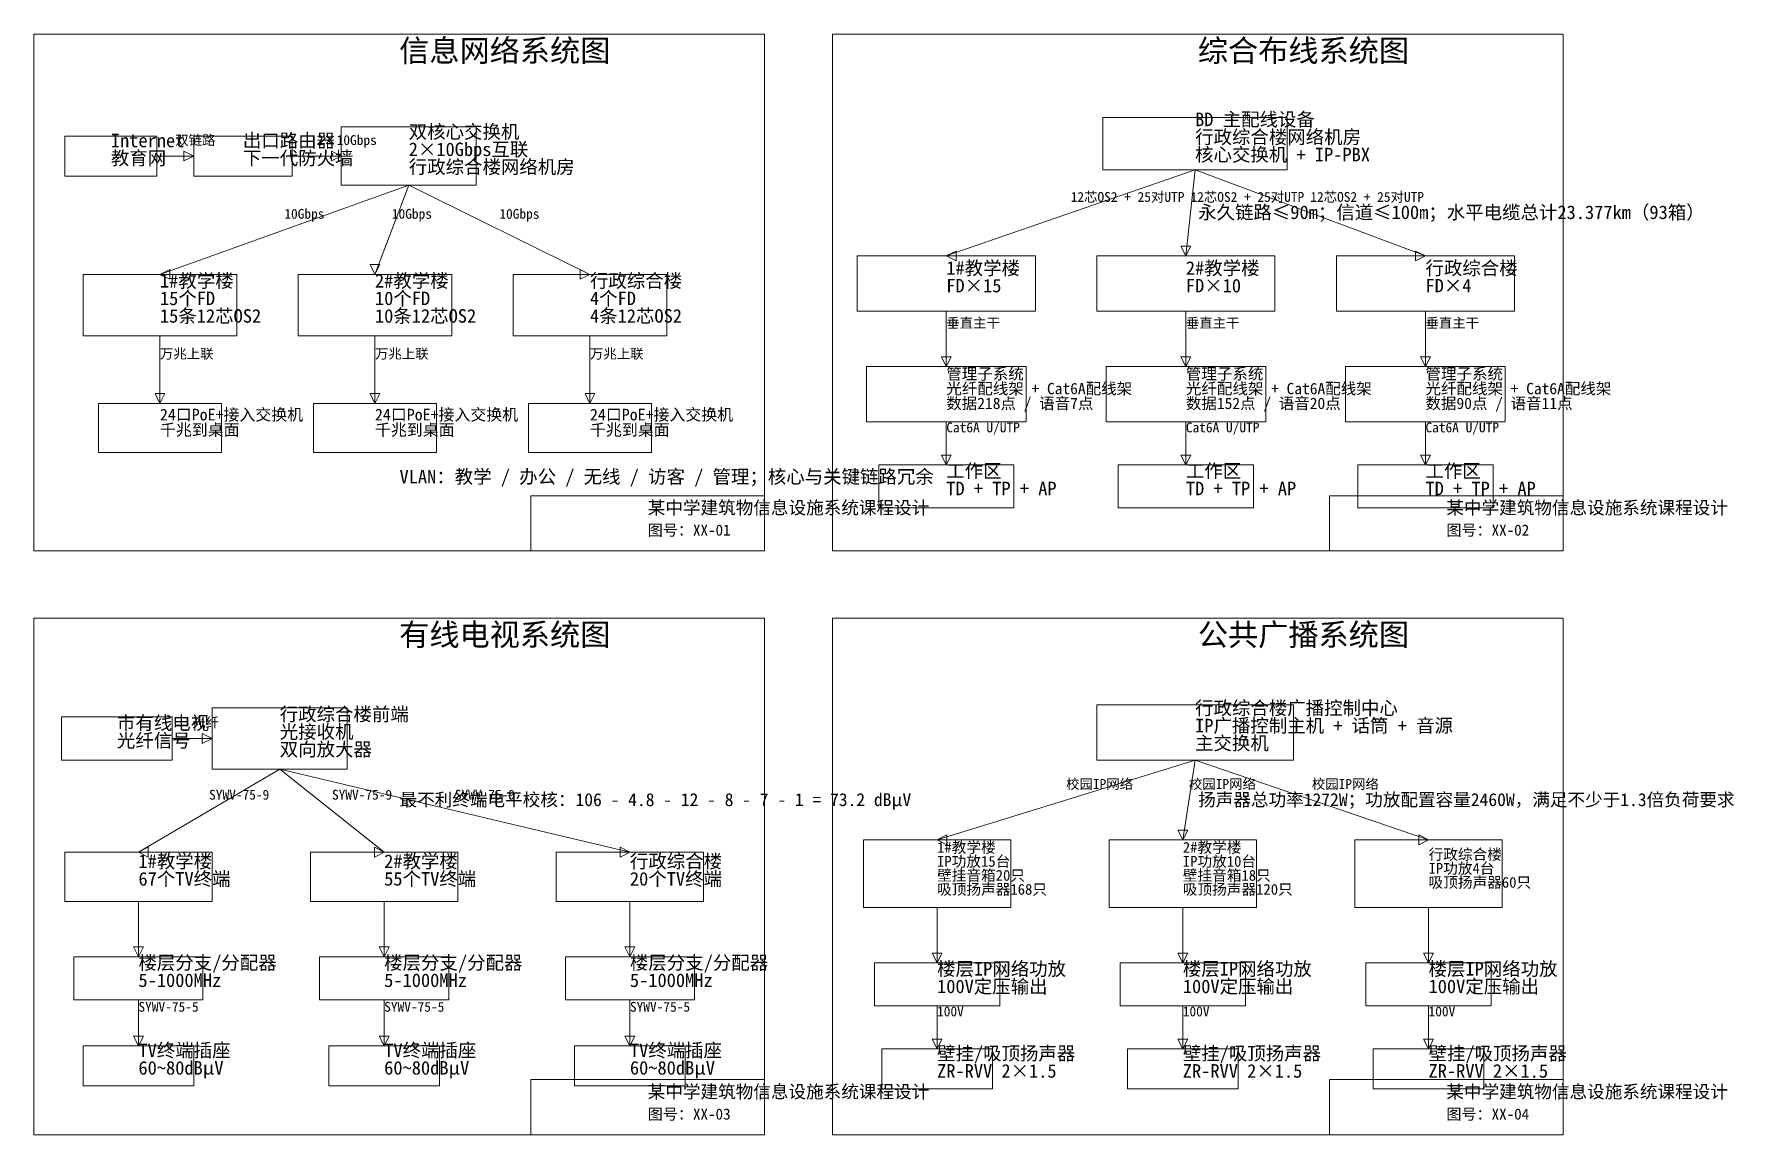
# Model space of a CAD drawing. Header units: millimetres. Extents: x 0 to 27672, y -9500 to 8410.
import ezdxf

# ---------------------------------------------------------------- set-up
doc = ezdxf.new("R2010")
doc.units = ezdxf.units.MM
for name, color, linetype, lineweight, plot in [('CABLING', 3, 'Continuous', 0, False), ('CATV', 1, 'Continuous', 0, False), ('FRAME', 7, 'Continuous', 0, False), ('NETWORK', 5, 'Continuous', 0, False), ('PA', 6, 'Continuous', 0, False), ('TITLE', 7, 'Continuous', 0, False)]:
    doc.layers.add(name, color=color, linetype=linetype, lineweight=lineweight, plot=plot)
doc.styles.add('CHS', font='simsun.ttf')

msp = doc.modelspace()

# ---------------------------------------------------------------- linework, layer by layer
at = {"layer": 'CABLING'}
for points in [[(17400, 6200), (20400, 6200), (20400, 7050), (17400, 7050)], [(13400, 3900), (16300, 3900), (16300, 4800), (13400, 4800)], [(17300, 3900), (20200, 3900), (20200, 4800), (17300, 4800)], [(21200, 3900), (24100, 3900), (24100, 4800), (21200, 4800)], [(13550, 2100), (16150, 2100), (16150, 3000), (13550, 3000)], [(17450, 2100), (20050, 2100), (20050, 3000), (17450, 3000)], [(21350, 2100), (23950, 2100), (23950, 3000), (21350, 3000)], [(13750, 700), (15950, 700), (15950, 1400), (13750, 1400)], [(17650, 700), (19850, 700), (19850, 1400), (17650, 1400)], [(21550, 700), (23750, 700), (23750, 1400), (21550, 1400)]]:
    msp.add_lwpolyline(points, close=True, dxfattribs=at)
for points in [[(18900, 6200), (14850, 4800)], [(18900, 6200), (18750, 4800)], [(18900, 6200), (22650, 4800)], [(14850, 4800), (15010, 4880), (15010, 4720), (14850, 4800)], [(18750, 4800), (18830, 4960), (18670, 4960), (18750, 4800)], [(22650, 4800), (22490, 4880), (22490, 4720), (22650, 4800)], [(14850, 3900), (14850, 3000)], [(18750, 3900), (18750, 3000)], [(22650, 3900), (22650, 3000)], [(14850, 3000), (14930, 3160), (14770, 3160), (14850, 3000)], [(18750, 3000), (18830, 3160), (18670, 3160), (18750, 3000)], [(22650, 3000), (22730, 3160), (22570, 3160), (22650, 3000)], [(14850, 2100), (14850, 1400)], [(18750, 2100), (18750, 1400)], [(22650, 2100), (22650, 1400)], [(14850, 1400), (14930, 1560), (14770, 1560), (14850, 1400)], [(18750, 1400), (18830, 1560), (18670, 1560), (18750, 1400)], [(22650, 1400), (22730, 1560), (22570, 1560), (22650, 1400)]]:
    msp.add_lwpolyline(points, dxfattribs=at)
at = {"layer": 'CATV'}
for points in [[(450, -3400), (2250, -3400), (2250, -2700), (450, -2700)], [(2900, -3550), (5100, -3550), (5100, -2550), (2900, -2550)], [(500, -5700), (2900, -5700), (2900, -4900), (500, -4900)], [(4500, -5700), (6900, -5700), (6900, -4900), (4500, -4900)], [(8500, -5700), (10900, -5700), (10900, -4900), (8500, -4900)], [(650, -7300), (2750, -7300), (2750, -6600), (650, -6600)], [(4650, -7300), (6750, -7300), (6750, -6600), (4650, -6600)], [(8650, -7300), (10750, -7300), (10750, -6600), (8650, -6600)], [(800, -8700), (2600, -8700), (2600, -8050), (800, -8050)], [(4800, -8700), (6600, -8700), (6600, -8050), (4800, -8050)], [(8800, -8700), (10600, -8700), (10600, -8050), (8800, -8050)]]:
    msp.add_lwpolyline(points, close=True, dxfattribs=at)
for points in [[(2900, -3050), (2740, -2970), (2740, -3130), (2900, -3050)], [(2250, -3050), (2900, -3050)], [(4000, -3550), (1700, -4900)], [(4000, -3550), (5700, -4900)], [(4000, -3550), (9700, -4900)], [(1700, -4900), (1860, -4820), (1860, -4980), (1700, -4900)], [(5700, -4900), (5540, -4820), (5540, -4980), (5700, -4900)], [(9700, -4900), (9540, -4820), (9540, -4980), (9700, -4900)], [(1700, -5700), (1700, -6600)], [(5700, -5700), (5700, -6600)], [(9700, -5700), (9700, -6600)], [(1700, -6600), (1780, -6440), (1620, -6440), (1700, -6600)], [(5700, -6600), (5780, -6440), (5620, -6440), (5700, -6600)], [(9700, -6600), (9780, -6440), (9620, -6440), (9700, -6600)], [(1700, -7300), (1700, -8050)], [(5700, -7300), (5700, -8050)], [(9700, -7300), (9700, -8050)], [(1700, -8050), (1780, -7890), (1620, -7890), (1700, -8050)], [(5700, -8050), (5780, -7890), (5620, -7890), (5700, -8050)], [(9700, -8050), (9780, -7890), (9620, -7890), (9700, -8050)]]:
    msp.add_lwpolyline(points, dxfattribs=at)
at = {"layer": 'FRAME'}
for points in [[(0, 0), (11890, 0), (11890, 8410), (0, 8410)], [(13000, 0), (24890, 0), (24890, 8410), (13000, 8410)], [(8090, 0), (11890, 0), (11890, 900), (8090, 900)], [(21090, 0), (24890, 0), (24890, 900), (21090, 900)], [(0, -9500), (11890, -9500), (11890, -1090), (0, -1090)], [(13000, -9500), (24890, -9500), (24890, -1090), (13000, -1090)], [(8090, -9500), (11890, -9500), (11890, -8600), (8090, -8600)], [(21090, -9500), (24890, -9500), (24890, -8600), (21090, -8600)]]:
    msp.add_lwpolyline(points, close=True, dxfattribs=at)
at = {"layer": 'NETWORK'}
for points in [[(500, 6100), (2000, 6100), (2000, 6750), (500, 6750)], [(2600, 6100), (4200, 6100), (4200, 6750), (2600, 6750)], [(5000, 5950), (7200, 5950), (7200, 6900), (5000, 6900)], [(800, 3500), (3300, 3500), (3300, 4500), (800, 4500)], [(4300, 3500), (6800, 3500), (6800, 4500), (4300, 4500)], [(7800, 3500), (10300, 3500), (10300, 4500), (7800, 4500)], [(1050, 1600), (3050, 1600), (3050, 2400), (1050, 2400)], [(4550, 1600), (6550, 1600), (6550, 2400), (4550, 2400)], [(8050, 1600), (10050, 1600), (10050, 2400), (8050, 2400)]]:
    msp.add_lwpolyline(points, close=True, dxfattribs=at)
for points in [[(2000, 6425), (2600, 6425)], [(2600, 6425), (2440, 6505), (2440, 6345), (2600, 6425)], [(4200, 6425), (5000, 6425)], [(5000, 6425), (4840, 6505), (4840, 6345), (5000, 6425)], [(6100, 5950), (2050, 4500)], [(6100, 5950), (5550, 4500)], [(6100, 5950), (9050, 4500)], [(2050, 4500), (2210, 4580), (2210, 4420), (2050, 4500)], [(5550, 4500), (5630, 4660), (5470, 4660), (5550, 4500)], [(9050, 4500), (8890, 4580), (8890, 4420), (9050, 4500)], [(2050, 3500), (2050, 2400)], [(5550, 3500), (5550, 2400)], [(9050, 3500), (9050, 2400)], [(2050, 2400), (2130, 2560), (1970, 2560), (2050, 2400)], [(5550, 2400), (5630, 2560), (5470, 2560), (5550, 2400)], [(9050, 2400), (9130, 2560), (8970, 2560), (9050, 2400)]]:
    msp.add_lwpolyline(points, dxfattribs=at)
at = {"layer": 'PA'}
for points in [[(17300, -3400), (20500, -3400), (20500, -2500), (17300, -2500)], [(13500, -5800), (15900, -5800), (15900, -4700), (13500, -4700)], [(17500, -5800), (19900, -5800), (19900, -4700), (17500, -4700)], [(21500, -5800), (23900, -5800), (23900, -4700), (21500, -4700)], [(13680, -7400), (15720, -7400), (15720, -6700), (13680, -6700)], [(17680, -7400), (19720, -7400), (19720, -6700), (17680, -6700)], [(21680, -7400), (23720, -7400), (23720, -6700), (21680, -6700)], [(13800, -8750), (15600, -8750), (15600, -8100), (13800, -8100)], [(17800, -8750), (19600, -8750), (19600, -8100), (17800, -8100)], [(21800, -8750), (23600, -8750), (23600, -8100), (21800, -8100)]]:
    msp.add_lwpolyline(points, close=True, dxfattribs=at)
for points in [[(18900, -3400), (14700, -4700)], [(18900, -3400), (18700, -4700)], [(18900, -3400), (22700, -4700)], [(14700, -4700), (14860, -4620), (14860, -4780), (14700, -4700)], [(18700, -4700), (18780, -4540), (18620, -4540), (18700, -4700)], [(22700, -4700), (22540, -4620), (22540, -4780), (22700, -4700)], [(14700, -5800), (14700, -6700)], [(18700, -5800), (18700, -6700)], [(22700, -5800), (22700, -6700)], [(14700, -6700), (14780, -6540), (14620, -6540), (14700, -6700)], [(18700, -6700), (18780, -6540), (18620, -6540), (18700, -6700)], [(22700, -6700), (22780, -6540), (22620, -6540), (22700, -6700)], [(14700, -7400), (14700, -8100)], [(18700, -7400), (18700, -8100)], [(22700, -7400), (22700, -8100)], [(14700, -8100), (14780, -7940), (14620, -7940), (14700, -8100)], [(18700, -8100), (18780, -7940), (18620, -7940), (18700, -8100)], [(22700, -8100), (22780, -7940), (22620, -7940), (22700, -8100)]]:
    msp.add_lwpolyline(points, dxfattribs=at)

# ---------------------------------------------------------------- texts
at = {"layer": 'CABLING', "style": 'CHS'}
for s, height, p in [('BD 主配线设备', 220, (18900, 6911)), ('行政综合楼网络机房', 220, (18900, 6625)), ('核心交换机 + IP-PBX', 220, (18900, 6339)), ('12芯OS2 + 25对UTP', 160, (16875, 5680)), ('12芯OS2 + 25对UTP', 160, (18825, 5680)), ('12芯OS2 + 25对UTP', 160, (20775, 5680)), ('永久链路≤90m；信道≤100m；水平电缆总计23.377km（93箱）', 220, (18950, 5400)), ('1#教学楼', 220, (14850, 4493)), ('2#教学楼', 220, (18750, 4493)), ('行政综合楼', 220, (22650, 4493)), ('FD×15', 220, (14850, 4207)), ('FD×10', 220, (18750, 4207)), ('FD×4', 220, (22650, 4207)), ('垂直主干', 160, (14850, 3630)), ('垂直主干', 160, (18750, 3630)), ('垂直主干', 160, (22650, 3630)), ('管理子系统', 185, (14850, 2790.5)), ('管理子系统', 185, (18750, 2790.5)), ('管理子系统', 185, (22650, 2790.5)), ('光纤配线架 + Cat6A配线架', 185, (14850, 2550)), ('数据218点 / 语音7点', 185, (14850, 2309.5)), ('光纤配线架 + Cat6A配线架', 185, (18750, 2550)), ('数据152点 / 语音20点', 185, (18750, 2309.5)), ('光纤配线架 + Cat6A配线架', 185, (22650, 2550)), ('数据90点 / 语音11点', 185, (22650, 2309.5)), ('Cat6A U/UTP', 160, (14850, 1930)), ('Cat6A U/UTP', 160, (18750, 1930)), ('Cat6A U/UTP', 160, (22650, 1930)), ('工作区', 220, (14850, 1193)), ('工作区', 220, (18750, 1193)), ('工作区', 220, (22650, 1193)), ('TD + TP + AP', 220, (14850, 907)), ('TD + TP + AP', 220, (18750, 907)), ('TD + TP + AP', 220, (22650, 907))]:
    msp.add_text(s, height=height, dxfattribs=at).set_placement(p)
at = {"layer": 'CATV', "style": 'CHS'}
for s, height, p in [('市有线电视', 220, (1350, -2907)), ('光纤', 160, (2575, -2870)), ('行政综合楼前端', 220, (4000, -2764)), ('光纤信号', 220, (1350, -3193)), ('光接收机', 220, (4000, -3050)), ('双向放大器', 220, (4000, -3336)), ('SYWV-75-9', 160, (2850, -4045)), ('SYWV-75-9', 160, (4850, -4045)), ('最不利终端电平校核：106 - 4.8 - 12 - 8 - 7 - 1 = 73.2 dBμV', 210, (5950, -4150)), ('SYWV-75-9', 160, (6850, -4045)), ('1#教学楼', 220, (1700, -5157)), ('2#教学楼', 220, (5700, -5157)), ('行政综合楼', 220, (9700, -5157)), ('67个TV终端', 220, (1700, -5443)), ('55个TV终端', 220, (5700, -5443)), ('20个TV终端', 220, (9700, -5443)), ('楼层分支/分配器', 220, (1700, -6807)), ('楼层分支/分配器', 220, (5700, -6807)), ('楼层分支/分配器', 220, (9700, -6807)), ('5-1000MHz', 220, (1700, -7093)), ('5-1000MHz', 220, (5700, -7093)), ('5-1000MHz', 220, (9700, -7093)), ('SYWV-75-5', 160, (1700, -7495)), ('SYWV-75-5', 160, (5700, -7495)), ('SYWV-75-5', 160, (9700, -7495)), ('TV终端插座', 220, (1700, -8232)), ('TV终端插座', 220, (5700, -8232)), ('TV终端插座', 220, (9700, -8232)), ('60~80dBμV', 220, (1700, -8518)), ('60~80dBμV', 220, (5700, -8518)), ('60~80dBμV', 220, (9700, -8518))]:
    msp.add_text(s, height=height, dxfattribs=at).set_placement(p)
at = {"layer": 'NETWORK', "style": 'CHS'}
for s, height, p in [('双核心交换机', 220, (6100, 6711)), ('Internet', 220, (1250, 6568)), ('双链路', 160, (2300, 6605)), ('出口路由器', 220, (3400, 6568)), ('2×10Gbps', 160, (4600, 6605)), ('2×10Gbps互联', 220, (6100, 6425)), ('教育网', 220, (1250, 6282)), ('下一代防火墙', 220, (3400, 6282)), ('行政综合楼网络机房', 220, (6100, 6139)), ('10Gbps', 160, (4075, 5405)), ('10Gbps', 160, (5825, 5405)), ('10Gbps', 160, (7575, 5405)), ('1#教学楼', 220, (2050, 4286)), ('2#教学楼', 220, (5550, 4286)), ('行政综合楼', 220, (9050, 4286)), ('15个FD', 220, (2050, 4000)), ('10个FD', 220, (5550, 4000)), ('4个FD', 220, (9050, 4000)), ('15条12芯OS2', 220, (2050, 3714)), ('10条12芯OS2', 220, (5550, 3714)), ('4条12芯OS2', 220, (9050, 3714)), ('万兆上联', 160, (2050, 3130)), ('万兆上联', 160, (5550, 3130)), ('万兆上联', 160, (9050, 3130)), ('24口PoE+接入交换机', 190, (2050, 2123.5)), ('24口PoE+接入交换机', 190, (5550, 2123.5)), ('24口PoE+接入交换机', 190, (9050, 2123.5)), ('千兆到桌面', 190, (2050, 1876.5)), ('千兆到桌面', 190, (5550, 1876.5)), ('千兆到桌面', 190, (9050, 1876.5)), ('VLAN：教学 / 办公 / 无线 / 访客 / 管理；核心与关键链路冗余', 220, (5950, 1100))]:
    msp.add_text(s, height=height, dxfattribs=at).set_placement(p)
at = {"layer": 'PA', "style": 'CHS'}
for s, height, p in [('行政综合楼广播控制中心', 220, (18900, -2664)), ('IP广播控制主机 + 话筒 + 音源', 220, (18900, -2950)), ('主交换机', 220, (18900, -3236)), ('校园IP网络', 160, (16800, -3870)), ('校园IP网络', 160, (18800, -3870)), ('校园IP网络', 160, (20800, -3870)), ('扬声器总功率1272W；功放配置容量2460W，满足不少于1.3倍负荷要求', 210, (18950, -4150)), ('1#教学楼', 175, (14700, -4908.8)), ('IP功放15台', 175, (14700, -5136.2)), ('2#教学楼', 175, (18700, -4908.8)), ('IP功放10台', 175, (18700, -5136.2)), ('行政综合楼', 175, (22700, -5022.5)), ('壁挂音箱20只', 175, (14700, -5363.8)), ('壁挂音箱18只', 175, (18700, -5363.8)), ('IP功放4台', 175, (22700, -5250)), ('吸顶扬声器168只', 175, (14700, -5591.2)), ('吸顶扬声器120只', 175, (18700, -5591.2)), ('吸顶扬声器60只', 175, (22700, -5477.5)), ('楼层IP网络功放', 220, (14700, -6907)), ('楼层IP网络功放', 220, (18700, -6907)), ('楼层IP网络功放', 220, (22700, -6907)), ('100V定压输出', 220, (14700, -7193)), ('100V定压输出', 220, (18700, -7193)), ('100V定压输出', 220, (22700, -7193)), ('100V', 160, (14700, -7570)), ('100V', 160, (18700, -7570)), ('100V', 160, (22700, -7570)), ('壁挂/吸顶扬声器', 220, (14700, -8282)), ('壁挂/吸顶扬声器', 220, (18700, -8282)), ('壁挂/吸顶扬声器', 220, (22700, -8282)), ('ZR-RVV 2×1.5', 220, (14700, -8568)), ('ZR-RVV 2×1.5', 220, (18700, -8568)), ('ZR-RVV 2×1.5', 220, (22700, -8568))]:
    msp.add_text(s, height=height, dxfattribs=at).set_placement(p)
at = {"layer": 'TITLE', "style": 'CHS'}
for s, height, p in [('信息网络系统图', 360, (5945, 7960)), ('综合布线系统图', 360, (18945, 7960)), ('某中学建筑物信息设施系统课程设计', 210, (9990, 600)), ('某中学建筑物信息设施系统课程设计', 210, (22990, 600)), ('图号：XX-01', 180, (9990, 250)), ('图号：XX-02', 180, (22990, 250)), ('有线电视系统图', 360, (5945, -1540)), ('公共广播系统图', 360, (18945, -1540)), ('某中学建筑物信息设施系统课程设计', 210, (9990, -8900)), ('某中学建筑物信息设施系统课程设计', 210, (22990, -8900)), ('图号：XX-03', 180, (9990, -9250)), ('图号：XX-04', 180, (22990, -9250))]:
    msp.add_text(s, height=height, dxfattribs=at).set_placement(p)

doc.saveas('drawing.dxf')
